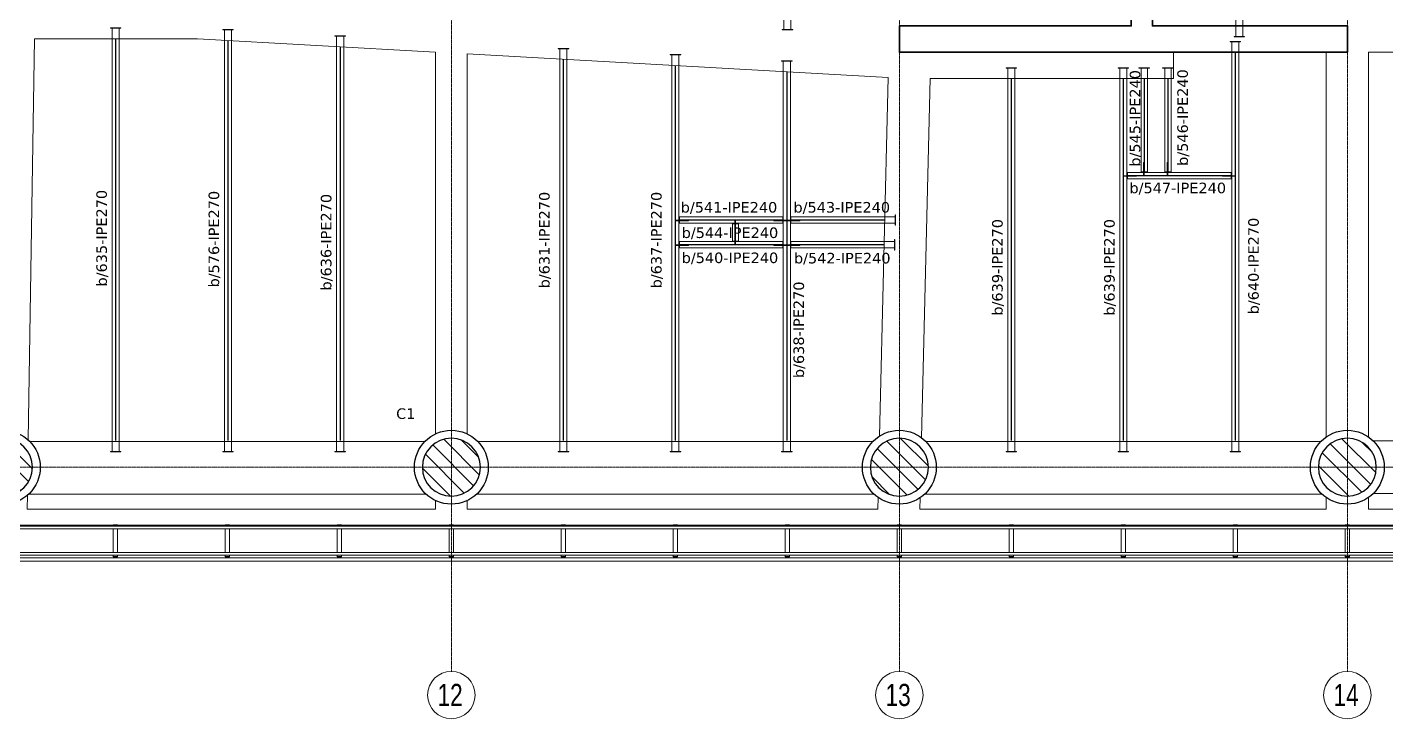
# Model space of a CAD drawing. Header units: millimetres. Extents: x -3255 to 77194, y -21218 to 30112.
# Drawn here: x 38480 to 64259, y -4771 to 8346 of the extents above; entities that cross this region are included whole.
import ezdxf

# ---------------------------------------------------------------- set-up
doc = ezdxf.new("R2010")
doc.units = ezdxf.units.MM
doc.header["$LTSCALE"] = 0.9
doc.linetypes.add('Grid Line', pattern=[3.33375, 1.905, -0.47625, 0.47625, -0.47625])
for name, color, linetype, lineweight in [('0-3', 50, 'Continuous', 5), ('A_ALMA', 255, 'Continuous', 5), ('E_COLUMNAS', 1, 'Continuous', 18), ('E_COLUMNAS-2', 1, 'Continuous', 25), ('E_COLUMNAS-3', 1, 'Continuous', 35), ('E_EJES', 8, 'Continuous', 9), ('E_EJES-1', 8, 'Grid Line', 9), ('E_MUROS-1', 2, 'Continuous', 35), ('E_TEXTO', 3, 'Continuous', 5), ('E_VIGAS', 5, 'Continuous', 15), ('E_VIGAS-1', 5, 'Continuous', 5), ('E_VIGAS-2', 10, 'Continuous', 5), ('P-PLATINA', 6, 'Continuous', 13), ('VIGAS_HCB', 253, 'Continuous', 15)]:
    doc.layers.add(name, color=color, linetype=linetype, lineweight=lineweight)
doc.styles.add('Swis721 LtCn BT_1', font='swisscl.ttf', dxfattribs={"height": 0.42})
doc.styles.add('VERDANA', font='verdana.ttf')

# ---------------------------------------------------------------- blocks, each defined once
blk = doc.blocks.new('EST_SFM_VIGA-METALICA-SECCION-C - EST_SFM_VIGA-METALICA-UPN100-1527742-_38_00m_N_E_-NIVEL-10 DOC')
at = {"layer": 'E_VIGAS-2'}
for p, q in [((34.044, 0.018), (-34.827, 0.018)), ((-34.827, -0.032), (34.044, -0.032))]:
    blk.add_line(p, q, dxfattribs=at)
blk = doc.blocks.new('EST_SFM_VIGA-METALICA-SECCION-C - EST_SFM_VIGA-METALICA-UPN100-1527772-_38_00m_N_E_-NIVEL-10 DOC')
at = {"layer": 'E_VIGAS-2'}
for p, q in [((34.942, 0.032), (-34.929, 0.032)), ((-34.929, -0.018), (34.942, -0.018))]:
    blk.add_line(p, q, dxfattribs=at)
blk = doc.blocks.new('EST_SFM_VIGA-METALICA-SECCION-C - EST_SFM_VIGA-METALICA-UPN160-1579051-_38_00m_N_E_-NIVEL-10 DOC')
at = {"layer": 'E_VIGAS-1'}
for p, q in [((30.107, 0.047), (-30.264, 0.047)), ((-30.269, -0.018), (30.113, -0.018))]:
    blk.add_line(p, q, dxfattribs=at)
blk = doc.blocks.new('DCTIB_CNI_EST_MOD-1A-FAC_0001_rvt-2-_38_00m_N_E_-NIVEL-10 DOC')
at = {"layer": 'E_VIGAS-1'}
for p, q in [((-38.078, 139.567), (-37.996, 139.567)), ((-38.078, 139.545), (-38.078, 139.567)), ((-38.078, 139.045), (-38.078, 139.495)), ((-37.996, 139.545), (-37.996, 139.567)), ((-37.996, 139.045), (-37.996, 139.495)), ((-35.953, 139.567), (-35.871, 139.567)), ((-35.953, 139.567), (-35.953, 139.545)), ((-35.953, 139.495), (-35.953, 139.045)), ((-35.871, 139.567), (-35.871, 139.545)), ((-35.871, 139.495), (-35.871, 139.045)), ((-33.828, 139.567), (-33.746, 139.567)), ((-33.828, 139.567), (-33.828, 139.545)), ((-33.828, 139.495), (-33.828, 139.045)), ((-33.746, 139.567), (-33.746, 139.545)), ((-33.746, 139.495), (-33.746, 139.045)), ((-31.703, 139.567), (-31.621, 139.567)), ((-31.703, 139.567), (-31.703, 139.545)), ((-31.703, 139.495), (-31.703, 139.045)), ((-31.621, 139.567), (-31.621, 139.545)), ((-31.621, 139.495), (-31.621, 139.045)), ((-29.578, 139.567), (-29.496, 139.567)), ((-29.578, 139.545), (-29.578, 139.567)), ((-29.578, 139.045), (-29.578, 139.495)), ((-29.496, 139.545), (-29.496, 139.567)), ((-29.496, 139.045), (-29.496, 139.495)), ((-27.454, 139.567), (-27.372, 139.567)), ((-27.454, 139.567), (-27.454, 139.545)), ((-27.454, 139.495), (-27.454, 139.045)), ((-27.372, 139.567), (-27.372, 139.545)), ((-27.372, 139.495), (-27.372, 139.045)), ((-25.328, 139.567), (-25.246, 139.567)), ((-25.328, 139.567), (-25.328, 139.545)), ((-25.328, 139.495), (-25.328, 139.045)), ((-25.246, 139.567), (-25.246, 139.545)), ((-25.246, 139.495), (-25.246, 139.045)), ((-23.203, 139.567), (-23.121, 139.567)), ((-23.203, 139.567), (-23.203, 139.545)), ((-23.203, 139.495), (-23.203, 139.045)), ((-23.121, 139.567), (-23.121, 139.545)), ((-23.121, 139.495), (-23.121, 139.045)), ((-21.078, 139.567), (-20.996, 139.567)), ((-21.078, 139.545), (-21.078, 139.567)), ((-21.078, 139.045), (-21.078, 139.495)), ((-20.996, 139.545), (-20.996, 139.567)), ((-20.996, 139.045), (-20.996, 139.495)), ((-18.953, 139.567), (-18.871, 139.567)), ((-18.953, 139.567), (-18.953, 139.545)), ((-18.953, 139.495), (-18.953, 139.045)), ((-18.871, 139.567), (-18.871, 139.545)), ((-18.871, 139.495), (-18.871, 139.045)), ((-16.828, 139.567), (-16.746, 139.567)), ((-16.828, 139.567), (-16.828, 139.545)), ((-16.828, 139.495), (-16.828, 139.045)), ((-16.746, 139.567), (-16.746, 139.545)), ((-16.746, 139.495), (-16.746, 139.045)), ((-14.703, 139.567), (-14.621, 139.567)), ((-14.703, 139.567), (-14.703, 139.545)), ((-14.703, 139.495), (-14.703, 139.045)), ((-14.621, 139.567), (-14.621, 139.545)), ((-14.621, 139.495), (-14.621, 139.045)), ((-38.078, 138.967), (-38.078, 138.995)), ((-38.078, 138.966), (-38.078, 138.967)), ((-38.078, 138.967), (-37.996, 138.967)), ((-38.05, 138.966), (-38.078, 138.966)), ((-38.04, 138.961), (-38.04, 138.966)), ((-38.04, 138.947), (-38.04, 138.961)), ((-38.035, 138.966), (-38.035, 138.961)), ((-38.035, 138.961), (-38.035, 138.947)), ((-37.996, 138.966), (-38.024, 138.966)), ((-37.996, 138.967), (-37.996, 138.995)), ((-37.996, 138.967), (-37.996, 138.966)), ((-35.953, 138.995), (-35.953, 138.967)), ((-35.953, 138.967), (-35.871, 138.967)), ((-35.953, 138.966), (-35.953, 138.967)), ((-35.925, 138.966), (-35.953, 138.966)), ((-35.915, 138.961), (-35.915, 138.966)), ((-35.915, 138.947), (-35.915, 138.961)), ((-35.91, 138.966), (-35.91, 138.961)), ((-35.91, 138.961), (-35.91, 138.947)), ((-35.871, 138.966), (-35.899, 138.966)), ((-35.871, 138.995), (-35.871, 138.967)), ((-35.871, 138.967), (-35.871, 138.966)), ((-33.828, 138.995), (-33.828, 138.967)), ((-33.828, 138.967), (-33.746, 138.967)), ((-33.828, 138.966), (-33.828, 138.967)), ((-33.8, 138.966), (-33.828, 138.966)), ((-33.79, 138.961), (-33.79, 138.966)), ((-33.79, 138.947), (-33.79, 138.961)), ((-33.785, 138.966), (-33.785, 138.961)), ((-33.785, 138.961), (-33.785, 138.947)), ((-33.746, 138.966), (-33.774, 138.966)), ((-33.746, 138.995), (-33.746, 138.967)), ((-33.746, 138.967), (-33.746, 138.966)), ((-31.703, 138.995), (-31.703, 138.967)), ((-31.703, 138.967), (-31.621, 138.967)), ((-31.703, 138.966), (-31.703, 138.967)), ((-31.675, 138.966), (-31.703, 138.966)), ((-31.664, 138.961), (-31.664, 138.966)), ((-31.664, 138.947), (-31.664, 138.961)), ((-31.659, 138.966), (-31.659, 138.961)), ((-31.659, 138.961), (-31.659, 138.947)), ((-31.621, 138.966), (-31.649, 138.966)), ((-31.621, 138.995), (-31.621, 138.967)), ((-31.621, 138.967), (-31.621, 138.966)), ((-29.578, 138.967), (-29.578, 138.995)), ((-29.578, 138.966), (-29.578, 138.967)), ((-29.578, 138.967), (-29.496, 138.967)), ((-29.55, 138.966), (-29.578, 138.966)), ((-29.54, 138.961), (-29.54, 138.966)), ((-29.54, 138.947), (-29.54, 138.961)), ((-29.535, 138.966), (-29.535, 138.961)), ((-29.535, 138.961), (-29.535, 138.947)), ((-29.496, 138.966), (-29.524, 138.966)), ((-29.496, 138.967), (-29.496, 138.995)), ((-29.496, 138.967), (-29.496, 138.966)), ((-27.454, 138.995), (-27.454, 138.967)), ((-27.454, 138.967), (-27.372, 138.967)), ((-27.454, 138.966), (-27.454, 138.967)), ((-27.426, 138.966), (-27.454, 138.966)), ((-27.415, 138.961), (-27.415, 138.966)), ((-27.415, 138.947), (-27.415, 138.961)), ((-27.41, 138.966), (-27.41, 138.961)), ((-27.41, 138.961), (-27.41, 138.947)), ((-27.372, 138.966), (-27.399, 138.966)), ((-27.372, 138.995), (-27.372, 138.967)), ((-27.372, 138.967), (-27.372, 138.966)), ((-25.328, 138.995), (-25.328, 138.967)), ((-25.328, 138.967), (-25.246, 138.967)), ((-25.328, 138.966), (-25.328, 138.967)), ((-25.3, 138.966), (-25.328, 138.966)), ((-25.29, 138.961), (-25.29, 138.966)), ((-25.29, 138.947), (-25.29, 138.961)), ((-25.285, 138.966), (-25.285, 138.961)), ((-25.285, 138.961), (-25.285, 138.947)), ((-25.246, 138.966), (-25.274, 138.966)), ((-25.246, 138.995), (-25.246, 138.967)), ((-25.246, 138.967), (-25.246, 138.966)), ((-23.203, 138.995), (-23.203, 138.967)), ((-23.203, 138.967), (-23.121, 138.967)), ((-23.203, 138.966), (-23.203, 138.967)), ((-23.175, 138.966), (-23.203, 138.966)), ((-23.164, 138.961), (-23.164, 138.966)), ((-23.164, 138.947), (-23.164, 138.961)), ((-23.159, 138.966), (-23.159, 138.961)), ((-23.159, 138.961), (-23.159, 138.947)), ((-23.121, 138.966), (-23.149, 138.966)), ((-23.121, 138.995), (-23.121, 138.967)), ((-23.121, 138.967), (-23.121, 138.966)), ((-21.078, 138.967), (-21.078, 138.995)), ((-21.078, 138.966), (-21.078, 138.967)), ((-21.078, 138.967), (-20.996, 138.967)), ((-21.05, 138.966), (-21.078, 138.966)), ((-21.04, 138.961), (-21.04, 138.966)), ((-21.04, 138.947), (-21.04, 138.961)), ((-21.035, 138.966), (-21.035, 138.961)), ((-21.035, 138.961), (-21.035, 138.947)), ((-20.996, 138.966), (-21.024, 138.966)), ((-20.996, 138.967), (-20.996, 138.995)), ((-20.996, 138.967), (-20.996, 138.966)), ((-18.953, 138.995), (-18.953, 138.967)), ((-18.953, 138.967), (-18.871, 138.967)), ((-18.953, 138.966), (-18.953, 138.967)), ((-18.925, 138.966), (-18.953, 138.966)), ((-18.915, 138.961), (-18.915, 138.966)), ((-18.915, 138.947), (-18.915, 138.961)), ((-18.91, 138.966), (-18.91, 138.961)), ((-18.91, 138.961), (-18.91, 138.947)), ((-18.871, 138.966), (-18.899, 138.966)), ((-18.871, 138.995), (-18.871, 138.967)), ((-18.871, 138.967), (-18.871, 138.966)), ((-16.828, 138.995), (-16.828, 138.967)), ((-16.828, 138.967), (-16.746, 138.967)), ((-16.828, 138.966), (-16.828, 138.967)), ((-16.8, 138.966), (-16.828, 138.966)), ((-16.79, 138.961), (-16.79, 138.966)), ((-16.79, 138.947), (-16.79, 138.961)), ((-16.785, 138.966), (-16.785, 138.961)), ((-16.785, 138.961), (-16.785, 138.947)), ((-16.746, 138.966), (-16.774, 138.966)), ((-16.746, 138.995), (-16.746, 138.967)), ((-16.746, 138.967), (-16.746, 138.966)), ((-14.703, 138.995), (-14.703, 138.967)), ((-14.621, 138.967), (-14.703, 138.967)), ((-14.703, 138.967), (-14.621, 138.967)), ((-14.703, 138.966), (-14.703, 138.967)), ((-14.675, 138.966), (-14.703, 138.966)), ((-14.665, 138.961), (-14.665, 138.966)), ((-14.665, 138.947), (-14.665, 138.961)), ((-14.66, 138.966), (-14.66, 138.961)), ((-14.66, 138.961), (-14.66, 138.947)), ((-14.621, 138.966), (-14.649, 138.966)), ((-14.621, 138.995), (-14.621, 138.967)), ((-14.621, 138.967), (-14.621, 138.966))]:
    blk.add_line(p, q, dxfattribs=at)
for points, knots in [([(-38.05, 138.966), (-38.049, 138.966), (-38.048, 138.966), (-38.045, 138.966), (-38.043, 138.965), (-38.041, 138.964), (-38.04, 138.963), (-38.04, 138.962), (-38.04, 138.961)], [0, 0, 0, 0, 0.142857, 0.285714, 0.428571, 0.571429, 0.785714, 1, 1, 1, 1]), ([(-38.04, 138.961), (-38.04, 138.962), (-38.04, 138.963), (-38.042, 138.965), (-38.043, 138.965), (-38.045, 138.966), (-38.046, 138.966), (-38.047, 138.966), (-38.049, 138.966), (-38.05, 138.966)], [0, 0, 0, 0, 0.285714, 0.428571, 0.571429, 0.678571, 0.732143, 0.785714, 1, 1, 1, 1]), ([(-38.024, 138.966), (-38.025, 138.966), (-38.026, 138.966), (-38.029, 138.966), (-38.031, 138.965), (-38.033, 138.964), (-38.034, 138.963), (-38.035, 138.962), (-38.035, 138.961)], [0, 0, 0, 0, 0.142857, 0.285714, 0.428571, 0.571429, 0.785714, 1, 1, 1, 1]), ([(-38.035, 138.961), (-38.035, 138.962), (-38.034, 138.963), (-38.033, 138.965), (-38.031, 138.965), (-38.03, 138.966), (-38.029, 138.966), (-38.027, 138.966), (-38.025, 138.966), (-38.024, 138.966)], [0, 0, 0, 0, 0.285714, 0.428571, 0.571429, 0.678571, 0.732143, 0.785714, 1, 1, 1, 1]), ([(-35.915, 138.961), (-35.915, 138.962), (-35.915, 138.963), (-35.917, 138.965), (-35.918, 138.965), (-35.92, 138.966), (-35.921, 138.966), (-35.922, 138.966), (-35.924, 138.966), (-35.925, 138.966)], [0, 0, 0, 0, 0.285714, 0.428571, 0.571429, 0.678571, 0.732143, 0.785714, 1, 1, 1, 1]), ([(-35.925, 138.966), (-35.924, 138.966), (-35.923, 138.966), (-35.92, 138.966), (-35.918, 138.965), (-35.916, 138.964), (-35.915, 138.963), (-35.915, 138.962), (-35.915, 138.961)], [0, 0, 0, 0, 0.142857, 0.285714, 0.428571, 0.571429, 0.785714, 1, 1, 1, 1]), ([(-35.91, 138.961), (-35.91, 138.962), (-35.909, 138.963), (-35.908, 138.965), (-35.906, 138.965), (-35.905, 138.966), (-35.904, 138.966), (-35.902, 138.966), (-35.9, 138.966), (-35.899, 138.966)], [0, 0, 0, 0, 0.285714, 0.428571, 0.571429, 0.678571, 0.732143, 0.785714, 1, 1, 1, 1]), ([(-35.899, 138.966), (-35.9, 138.966), (-35.901, 138.966), (-35.904, 138.966), (-35.906, 138.965), (-35.908, 138.964), (-35.909, 138.963), (-35.91, 138.962), (-35.91, 138.961)], [0, 0, 0, 0, 0.142857, 0.285714, 0.428571, 0.571429, 0.785714, 1, 1, 1, 1]), ([(-33.79, 138.961), (-33.79, 138.962), (-33.79, 138.963), (-33.792, 138.965), (-33.793, 138.965), (-33.795, 138.966), (-33.796, 138.966), (-33.797, 138.966), (-33.799, 138.966), (-33.8, 138.966)], [0, 0, 0, 0, 0.285714, 0.428571, 0.571429, 0.678571, 0.732143, 0.785714, 1, 1, 1, 1]), ([(-33.8, 138.966), (-33.799, 138.966), (-33.798, 138.966), (-33.795, 138.966), (-33.793, 138.965), (-33.791, 138.964), (-33.79, 138.963), (-33.79, 138.962), (-33.79, 138.961)], [0, 0, 0, 0, 0.142857, 0.285714, 0.428571, 0.571429, 0.785714, 1, 1, 1, 1]), ([(-33.785, 138.961), (-33.785, 138.962), (-33.784, 138.963), (-33.783, 138.965), (-33.781, 138.965), (-33.78, 138.966), (-33.779, 138.966), (-33.777, 138.966), (-33.775, 138.966), (-33.774, 138.966)], [0, 0, 0, 0, 0.285714, 0.428571, 0.571429, 0.678571, 0.732143, 0.785714, 1, 1, 1, 1]), ([(-33.774, 138.966), (-33.775, 138.966), (-33.776, 138.966), (-33.779, 138.966), (-33.781, 138.965), (-33.783, 138.964), (-33.784, 138.963), (-33.785, 138.962), (-33.785, 138.961)], [0, 0, 0, 0, 0.142857, 0.285714, 0.428571, 0.571429, 0.785714, 1, 1, 1, 1]), ([(-31.664, 138.961), (-31.664, 138.962), (-31.665, 138.963), (-31.666, 138.965), (-31.668, 138.965), (-31.669, 138.966), (-31.67, 138.966), (-31.672, 138.966), (-31.674, 138.966), (-31.675, 138.966)], [0, 0, 0, 0, 0.285714, 0.428571, 0.571429, 0.678571, 0.732143, 0.785714, 1, 1, 1, 1]), ([(-31.675, 138.966), (-31.674, 138.966), (-31.673, 138.966), (-31.67, 138.966), (-31.668, 138.965), (-31.666, 138.964), (-31.665, 138.963), (-31.664, 138.962), (-31.664, 138.961)], [0, 0, 0, 0, 0.142857, 0.285714, 0.428571, 0.571429, 0.785714, 1, 1, 1, 1]), ([(-31.659, 138.961), (-31.659, 138.962), (-31.659, 138.963), (-31.657, 138.965), (-31.656, 138.965), (-31.654, 138.966), (-31.653, 138.966), (-31.652, 138.966), (-31.65, 138.966), (-31.649, 138.966)], [0, 0, 0, 0, 0.285714, 0.428571, 0.571429, 0.678571, 0.732143, 0.785714, 1, 1, 1, 1]), ([(-31.649, 138.966), (-31.65, 138.966), (-31.651, 138.966), (-31.654, 138.966), (-31.656, 138.965), (-31.658, 138.964), (-31.659, 138.963), (-31.659, 138.962), (-31.659, 138.961)], [0, 0, 0, 0, 0.142857, 0.285714, 0.428571, 0.571429, 0.785714, 1, 1, 1, 1]), ([(-29.55, 138.966), (-29.549, 138.966), (-29.548, 138.966), (-29.545, 138.966), (-29.543, 138.965), (-29.541, 138.964), (-29.54, 138.963), (-29.54, 138.962), (-29.54, 138.961)], [0, 0, 0, 0, 0.142857, 0.285714, 0.428571, 0.571429, 0.785714, 1, 1, 1, 1]), ([(-29.54, 138.961), (-29.54, 138.962), (-29.54, 138.963), (-29.542, 138.965), (-29.543, 138.965), (-29.545, 138.966), (-29.546, 138.966), (-29.547, 138.966), (-29.549, 138.966), (-29.55, 138.966)], [0, 0, 0, 0, 0.285714, 0.428571, 0.571429, 0.678571, 0.732143, 0.785714, 1, 1, 1, 1]), ([(-29.524, 138.966), (-29.525, 138.966), (-29.526, 138.966), (-29.529, 138.966), (-29.531, 138.965), (-29.533, 138.964), (-29.534, 138.963), (-29.535, 138.962), (-29.535, 138.961)], [0, 0, 0, 0, 0.142857, 0.285714, 0.428571, 0.571429, 0.785714, 1, 1, 1, 1]), ([(-29.535, 138.961), (-29.535, 138.962), (-29.534, 138.963), (-29.533, 138.965), (-29.531, 138.965), (-29.53, 138.966), (-29.529, 138.966), (-29.527, 138.966), (-29.525, 138.966), (-29.524, 138.966)], [0, 0, 0, 0, 0.285714, 0.428571, 0.571429, 0.678571, 0.732143, 0.785714, 1, 1, 1, 1]), ([(-27.415, 138.961), (-27.415, 138.962), (-27.415, 138.963), (-27.417, 138.965), (-27.419, 138.965), (-27.42, 138.966), (-27.421, 138.966), (-27.423, 138.966), (-27.424, 138.966), (-27.426, 138.966)], [0, 0, 0, 0, 0.285714, 0.428571, 0.571429, 0.678571, 0.732143, 0.785714, 1, 1, 1, 1]), ([(-27.426, 138.966), (-27.425, 138.966), (-27.423, 138.966), (-27.421, 138.966), (-27.419, 138.965), (-27.417, 138.964), (-27.415, 138.963), (-27.415, 138.962), (-27.415, 138.961)], [0, 0, 0, 0, 0.142857, 0.285714, 0.428571, 0.571429, 0.785714, 1, 1, 1, 1]), ([(-27.41, 138.961), (-27.41, 138.962), (-27.41, 138.963), (-27.408, 138.965), (-27.407, 138.965), (-27.405, 138.966), (-27.404, 138.966), (-27.402, 138.966), (-27.401, 138.966), (-27.399, 138.966)], [0, 0, 0, 0, 0.285714, 0.428571, 0.571429, 0.678571, 0.732143, 0.785714, 1, 1, 1, 1]), ([(-27.399, 138.966), (-27.4, 138.966), (-27.402, 138.966), (-27.404, 138.966), (-27.406, 138.965), (-27.408, 138.964), (-27.41, 138.963), (-27.41, 138.962), (-27.41, 138.961)], [0, 0, 0, 0, 0.142857, 0.285714, 0.428571, 0.571429, 0.785714, 1, 1, 1, 1]), ([(-25.29, 138.961), (-25.29, 138.962), (-25.29, 138.963), (-25.292, 138.965), (-25.293, 138.965), (-25.295, 138.966), (-25.296, 138.966), (-25.297, 138.966), (-25.299, 138.966), (-25.3, 138.966)], [0, 0, 0, 0, 0.285714, 0.428571, 0.571429, 0.678571, 0.732143, 0.785714, 1, 1, 1, 1]), ([(-25.3, 138.966), (-25.299, 138.966), (-25.298, 138.966), (-25.295, 138.966), (-25.293, 138.965), (-25.291, 138.964), (-25.29, 138.963), (-25.29, 138.962), (-25.29, 138.961)], [0, 0, 0, 0, 0.142857, 0.285714, 0.428571, 0.571429, 0.785714, 1, 1, 1, 1]), ([(-25.285, 138.961), (-25.285, 138.962), (-25.284, 138.963), (-25.283, 138.965), (-25.281, 138.965), (-25.28, 138.966), (-25.279, 138.966), (-25.277, 138.966), (-25.275, 138.966), (-25.274, 138.966)], [0, 0, 0, 0, 0.285714, 0.428571, 0.571429, 0.678571, 0.732143, 0.785714, 1, 1, 1, 1]), ([(-25.274, 138.966), (-25.275, 138.966), (-25.276, 138.966), (-25.279, 138.966), (-25.281, 138.965), (-25.283, 138.964), (-25.284, 138.963), (-25.285, 138.962), (-25.285, 138.961)], [0, 0, 0, 0, 0.142857, 0.285714, 0.428571, 0.571429, 0.785714, 1, 1, 1, 1]), ([(-23.164, 138.961), (-23.164, 138.962), (-23.165, 138.963), (-23.166, 138.965), (-23.168, 138.965), (-23.169, 138.966), (-23.17, 138.966), (-23.172, 138.966), (-23.174, 138.966), (-23.175, 138.966)], [0, 0, 0, 0, 0.285714, 0.428571, 0.571429, 0.678571, 0.732143, 0.785714, 1, 1, 1, 1]), ([(-23.175, 138.966), (-23.174, 138.966), (-23.173, 138.966), (-23.17, 138.966), (-23.168, 138.965), (-23.166, 138.964), (-23.165, 138.963), (-23.164, 138.962), (-23.164, 138.961)], [0, 0, 0, 0, 0.142857, 0.285714, 0.428571, 0.571429, 0.785714, 1, 1, 1, 1]), ([(-23.159, 138.961), (-23.159, 138.962), (-23.159, 138.963), (-23.157, 138.965), (-23.156, 138.965), (-23.154, 138.966), (-23.153, 138.966), (-23.152, 138.966), (-23.15, 138.966), (-23.149, 138.966)], [0, 0, 0, 0, 0.285714, 0.428571, 0.571429, 0.678571, 0.732143, 0.785714, 1, 1, 1, 1]), ([(-23.149, 138.966), (-23.15, 138.966), (-23.151, 138.966), (-23.154, 138.966), (-23.156, 138.965), (-23.158, 138.964), (-23.159, 138.963), (-23.159, 138.962), (-23.159, 138.961)], [0, 0, 0, 0, 0.142857, 0.285714, 0.428571, 0.571429, 0.785714, 1, 1, 1, 1]), ([(-21.05, 138.966), (-21.049, 138.966), (-21.048, 138.966), (-21.045, 138.966), (-21.043, 138.965), (-21.041, 138.964), (-21.04, 138.963), (-21.04, 138.962), (-21.04, 138.961)], [0, 0, 0, 0, 0.142857, 0.285714, 0.428571, 0.571429, 0.785714, 1, 1, 1, 1]), ([(-21.04, 138.961), (-21.04, 138.962), (-21.04, 138.963), (-21.042, 138.965), (-21.043, 138.965), (-21.045, 138.966), (-21.046, 138.966), (-21.047, 138.966), (-21.049, 138.966), (-21.05, 138.966)], [0, 0, 0, 0, 0.285714, 0.428571, 0.571429, 0.678571, 0.732143, 0.785714, 1, 1, 1, 1]), ([(-21.024, 138.966), (-21.025, 138.966), (-21.026, 138.966), (-21.029, 138.966), (-21.031, 138.965), (-21.033, 138.964), (-21.034, 138.963), (-21.035, 138.962), (-21.035, 138.961)], [0, 0, 0, 0, 0.142857, 0.285714, 0.428571, 0.571429, 0.785714, 1, 1, 1, 1]), ([(-21.035, 138.961), (-21.035, 138.962), (-21.034, 138.963), (-21.033, 138.965), (-21.031, 138.965), (-21.03, 138.966), (-21.029, 138.966), (-21.027, 138.966), (-21.025, 138.966), (-21.024, 138.966)], [0, 0, 0, 0, 0.285714, 0.428571, 0.571429, 0.678571, 0.732143, 0.785714, 1, 1, 1, 1]), ([(-18.915, 138.961), (-18.915, 138.962), (-18.915, 138.963), (-18.917, 138.965), (-18.918, 138.965), (-18.92, 138.966), (-18.921, 138.966), (-18.922, 138.966), (-18.924, 138.966), (-18.925, 138.966)], [0, 0, 0, 0, 0.285714, 0.428571, 0.571429, 0.678571, 0.732143, 0.785714, 1, 1, 1, 1]), ([(-18.925, 138.966), (-18.924, 138.966), (-18.923, 138.966), (-18.92, 138.966), (-18.918, 138.965), (-18.916, 138.964), (-18.915, 138.963), (-18.915, 138.962), (-18.915, 138.961)], [0, 0, 0, 0, 0.142857, 0.285714, 0.428571, 0.571429, 0.785714, 1, 1, 1, 1]), ([(-18.91, 138.961), (-18.91, 138.962), (-18.909, 138.963), (-18.908, 138.965), (-18.906, 138.965), (-18.905, 138.966), (-18.904, 138.966), (-18.902, 138.966), (-18.9, 138.966), (-18.899, 138.966)], [0, 0, 0, 0, 0.285714, 0.428571, 0.571429, 0.678571, 0.732143, 0.785714, 1, 1, 1, 1]), ([(-18.899, 138.966), (-18.9, 138.966), (-18.901, 138.966), (-18.904, 138.966), (-18.906, 138.965), (-18.908, 138.964), (-18.909, 138.963), (-18.91, 138.962), (-18.91, 138.961)], [0, 0, 0, 0, 0.142857, 0.285714, 0.428571, 0.571429, 0.785714, 1, 1, 1, 1]), ([(-16.79, 138.961), (-16.79, 138.962), (-16.79, 138.963), (-16.792, 138.965), (-16.793, 138.965), (-16.795, 138.966), (-16.796, 138.966), (-16.797, 138.966), (-16.799, 138.966), (-16.8, 138.966)], [0, 0, 0, 0, 0.285714, 0.428571, 0.571429, 0.678571, 0.732143, 0.785714, 1, 1, 1, 1]), ([(-16.8, 138.966), (-16.799, 138.966), (-16.798, 138.966), (-16.795, 138.966), (-16.793, 138.965), (-16.791, 138.964), (-16.79, 138.963), (-16.79, 138.962), (-16.79, 138.961)], [0, 0, 0, 0, 0.142857, 0.285714, 0.428571, 0.571429, 0.785714, 1, 1, 1, 1]), ([(-16.785, 138.961), (-16.785, 138.962), (-16.784, 138.963), (-16.783, 138.965), (-16.781, 138.965), (-16.78, 138.966), (-16.779, 138.966), (-16.777, 138.966), (-16.775, 138.966), (-16.774, 138.966)], [0, 0, 0, 0, 0.285714, 0.428571, 0.571429, 0.678571, 0.732143, 0.785714, 1, 1, 1, 1]), ([(-16.774, 138.966), (-16.775, 138.966), (-16.776, 138.966), (-16.779, 138.966), (-16.781, 138.965), (-16.783, 138.964), (-16.784, 138.963), (-16.785, 138.962), (-16.785, 138.961)], [0, 0, 0, 0, 0.142857, 0.285714, 0.428571, 0.571429, 0.785714, 1, 1, 1, 1]), ([(-14.665, 138.961), (-14.665, 138.962), (-14.665, 138.963), (-14.667, 138.965), (-14.668, 138.965), (-14.67, 138.966), (-14.671, 138.966), (-14.672, 138.966), (-14.674, 138.966), (-14.675, 138.966)], [0, 0, 0, 0, 0.285714, 0.428571, 0.571429, 0.678571, 0.732143, 0.785714, 1, 1, 1, 1]), ([(-14.675, 138.966), (-14.674, 138.966), (-14.673, 138.966), (-14.67, 138.966), (-14.668, 138.965), (-14.666, 138.964), (-14.665, 138.963), (-14.665, 138.962), (-14.665, 138.961)], [0, 0, 0, 0, 0.142857, 0.285714, 0.428571, 0.571429, 0.785714, 1, 1, 1, 1]), ([(-14.66, 138.961), (-14.66, 138.962), (-14.659, 138.963), (-14.658, 138.965), (-14.656, 138.965), (-14.655, 138.966), (-14.654, 138.966), (-14.652, 138.966), (-14.65, 138.966), (-14.649, 138.966)], [0, 0, 0, 0, 0.285714, 0.428571, 0.571429, 0.678571, 0.732143, 0.785714, 1, 1, 1, 1]), ([(-14.649, 138.966), (-14.65, 138.966), (-14.651, 138.966), (-14.654, 138.966), (-14.656, 138.965), (-14.658, 138.964), (-14.659, 138.963), (-14.66, 138.962), (-14.66, 138.961)], [0, 0, 0, 0, 0.142857, 0.285714, 0.428571, 0.571429, 0.785714, 1, 1, 1, 1])]:
    blk.add_open_spline(points, degree=3, knots=knots, dxfattribs=at)
for name, p in [('EST_SFM_VIGA-METALICA-SECCION-C - EST_SFM_VIGA-METALICA-UPN100-1527742-_38_00m_N_E_-NIVEL-10 DOC', (-39.77, 139.527)), ('EST_SFM_VIGA-METALICA-SECCION-C - EST_SFM_VIGA-METALICA-UPN100-1527772-_38_00m_N_E_-NIVEL-10 DOC', (-40.169, 139.013)), ('EST_SFM_VIGA-METALICA-SECCION-C - EST_SFM_VIGA-METALICA-UPN160-1579051-_38_00m_N_E_-NIVEL-10 DOC', (-40.084, 138.9))]:
    blk.add_blockref(name, p, dxfattribs=at)
blk = doc.blocks.new('EST_SCM_COLUMNA-SECCION-CIRCULAR - EST_SCM_COLUMNA-CONCRETO-CIRCULAR_Ø_110cm-V29-_38_00m_N_E_-NIVEL-10 DOC')
at = {"layer": 'E_COLUMNAS'}
h = blk.add_hatch(dxfattribs=at)
h.set_pattern_fill('FP_8', color=256, style=0, pattern_type=2)
h.set_pattern_definition([(135, (40.162, -140.662), (-0.15909903, -0.15909903), [])])
h.paths.add_polyline_path([(-0.041, -0.548), (0.041, -0.548), (0.124, -0.536), (0.201, -0.512), (0.275, -0.476), (0.343, -0.43), (0.41, -0.366), (0.454, -0.31), (0.496, -0.239), (0.528, -0.152), (0.545, -0.072), (0.549, 0.01), (0.542, 0.091), (0.526, 0.162), (0.496, 0.239), (0.454, 0.31), (0.403, 0.374), (0.343, 0.43), (0.275, 0.476), (0.201, 0.512), (0.122, 0.536), (0.041, 0.548), (-0.041, 0.548), (-0.122, 0.536), (-0.201, 0.512), (-0.275, 0.476), (-0.343, 0.43), (-0.403, 0.374), (-0.454, 0.31), (-0.496, 0.239), (-0.526, 0.162), (-0.545, 0.072), (-0.55, 0), (-0.544, -0.082), (-0.526, -0.162), (-0.496, -0.239), (-0.454, -0.31), (-0.403, -0.374), (-0.343, -0.43), (-0.267, -0.48), (-0.192, -0.515), (-0.122, -0.536)])
at = {"layer": 'E_COLUMNAS-2'}
for start, end in [(360, 180), (180, 360)]:
    blk.add_arc((0, 0), 0.55, start, end, dxfattribs=at)
blk = doc.blocks.new('EST_SCM_COLUMNA-SECCION-CIRCULAR - EST_SCM_COLUMNA-CONCRETO-CIRCULAR_Ø_110cm-V30-_38_00m_N_E_-NIVEL-10 DOC')
at = {"layer": 'E_COLUMNAS'}
h = blk.add_hatch(dxfattribs=at)
h.set_pattern_fill('FP_9', color=256, style=0, pattern_type=2)
h.set_pattern_definition([(135, (31.662, -140.662), (-0.15909903, -0.15909903), [])])
h.paths.add_polyline_path([(-0.041, -0.548), (0.041, -0.548), (0.124, -0.536), (0.201, -0.512), (0.275, -0.476), (0.343, -0.43), (0.41, -0.366), (0.454, -0.31), (0.496, -0.239), (0.528, -0.152), (0.545, -0.072), (0.549, 0.01), (0.542, 0.091), (0.526, 0.162), (0.496, 0.239), (0.454, 0.31), (0.403, 0.374), (0.343, 0.43), (0.275, 0.476), (0.201, 0.512), (0.122, 0.536), (0.041, 0.548), (-0.044, 0.548), (-0.132, 0.533), (-0.201, 0.512), (-0.275, 0.476), (-0.343, 0.43), (-0.403, 0.374), (-0.454, 0.31), (-0.496, 0.239), (-0.526, 0.162), (-0.545, 0.072), (-0.55, 0), (-0.544, -0.082), (-0.526, -0.162), (-0.496, -0.239), (-0.454, -0.31), (-0.403, -0.374), (-0.343, -0.43), (-0.267, -0.48), (-0.192, -0.515), (-0.122, -0.536), (-0.042, -0.548)])
at = {"layer": 'E_COLUMNAS-2'}
for start, end in [(360, 180), (180, 360)]:
    blk.add_arc((0, 0), 0.55, start, end, dxfattribs=at)
blk = doc.blocks.new('EST_SCM_COLUMNA-SECCION-CIRCULAR - EST_SCM_COLUMNA-CONCRETO-CIRCULAR_Ø_110cm-V31-_38_00m_N_E_-NIVEL-10 DOC')
at = {"layer": 'E_COLUMNAS'}
h = blk.add_hatch(dxfattribs=at)
h.set_pattern_fill('FP_10', color=256, style=0, pattern_type=2)
h.set_pattern_definition([(135, (23.162, -140.662), (-0.15909903, -0.15909903), [])])
h.paths.add_polyline_path([(0.041, -0.548), (0.124, -0.536), (0.201, -0.512), (0.275, -0.476), (0.343, -0.43), (0.41, -0.366), (0.454, -0.31), (0.496, -0.239), (0.528, -0.152), (0.545, -0.072), (0.549, 0.01), (0.542, 0.091), (0.526, 0.162), (0.494, 0.241), (0.454, 0.31), (0.403, 0.374), (0.343, 0.43), (0.275, 0.476), (0.195, 0.514), (0.112, 0.538), (0.041, 0.548), (-0.041, 0.548), (-0.122, 0.536), (-0.201, 0.512), (-0.275, 0.476), (-0.343, 0.43), (-0.403, 0.374), (-0.454, 0.31), (-0.496, 0.239), (-0.526, 0.162), (-0.545, 0.072), (-0.55, 0), (-0.544, -0.082), (-0.526, -0.162), (-0.496, -0.239), (-0.454, -0.31), (-0.403, -0.374), (-0.343, -0.43), (-0.267, -0.48), (-0.192, -0.515), (-0.122, -0.536), (-0.041, -0.548)])
at = {"layer": 'E_COLUMNAS-2'}
for start, end in [(360, 180), (180, 360)]:
    blk.add_arc((0, 0), 0.55, start, end, dxfattribs=at)
blk = doc.blocks.new('EST_SCM_COLUMNA-SECCION-CIRCULAR - EST_SCM_COLUMNA-CONCRETO-CIRCULAR_Ø_110cm-V32-_38_00m_N_E_-NIVEL-10 DOC')
at = {"layer": 'E_COLUMNAS'}
h = blk.add_hatch(dxfattribs=at)
h.set_pattern_fill('FP_11', color=256, style=0, pattern_type=2)
h.set_pattern_definition([(135, (14.662, -140.662), (-0.15909903, -0.15909903), [])])
h.paths.add_polyline_path([(0.041, -0.548), (0.124, -0.536), (0.201, -0.512), (0.275, -0.476), (0.343, -0.43), (0.41, -0.366), (0.46, -0.3), (0.496, -0.239), (0.528, -0.152), (0.545, -0.072), (0.549, 0.01), (0.542, 0.091), (0.526, 0.162), (0.496, 0.239), (0.454, 0.31), (0.4, 0.377), (0.343, 0.43), (0.275, 0.476), (0.201, 0.512), (0.122, 0.536), (0.041, 0.548), (-0.041, 0.548), (-0.122, 0.536), (-0.201, 0.512), (-0.275, 0.476), (-0.343, 0.43), (-0.403, 0.374), (-0.455, 0.309), (-0.496, 0.239), (-0.526, 0.162), (-0.545, 0.072), (-0.55, 0), (-0.544, -0.082), (-0.526, -0.162), (-0.496, -0.239), (-0.454, -0.31), (-0.4, -0.377), (-0.343, -0.43), (-0.267, -0.48), (-0.192, -0.515), (-0.122, -0.536), (-0.041, -0.548)])
at = {"layer": 'E_COLUMNAS-2'}
for start, end in [(360, 180), (180, 360)]:
    blk.add_arc((0, 0), 0.55, start, end, dxfattribs=at)
blk = doc.blocks.new('Grid - CNI_NOMBRE EJES-372759-_38_00m_N_E_-NIVEL-10 DOC')
at = {"layer": 'E_EJES'}
blk.add_circle((0, 0), 0.003, dxfattribs=at)

msp = doc.modelspace()

# ---------------------------------------------------------------- linework, layer by layer
at = {"layer": 'A_ALMA'}
for p, q in [((40156.4, 510), (40156.4, 8115.1)), ((40163, 510), (40163, 8115.1)), ((42286.4, 510), (42286.4, 8082.9)), ((42293, 510), (42293, 8082.9)), ((44416.4, 510), (44416.4, 7963.9)), ((44423, 510), (44423, 7963.9)), ((61401.4, 510), (61401.4, 7860.2)), ((61408, 510), (61408, 7860.2)), ((48651.4, 510), (48651.4, 7727.3)), ((48658, 510), (48658, 7727.3)), ((50776.4, 510), (50776.4, 7608.6)), ((50783, 510), (50783, 7608.6)), ((52891.6, 510), (52891.6, 7490.4)), ((52898.2, 510), (52898.2, 7490.4)), ((57151.4, 510), (57151.4, 7360.1)), ((57158, 510), (57158, 7360.1)), ((59276.4, 510), (59276.4, 7360.1)), ((59283, 510), (59283, 7360.1)), ((59672, 5600.2), (59672, 7360.1)), ((59678.2, 5600.2), (59678.2, 7360.1)), ((60121.6, 5600.2), (60121.6, 7360.1)), ((60127.8, 5600.2), (60127.8, 7360.1)), ((59357.2, 5533.3), (61327.2, 5533.3)), ((59357.2, 5527.1), (61327.2, 5527.1)), ((50857.2, 4691.8), (52817.4, 4691.8)), ((50857.2, 4685.6), (52817.4, 4685.6)), ((52972.4, 4692.2), (54741.1, 4692.2)), ((52972.4, 4686), (54741.1, 4686)), ((51916.8, 4289.1), (51916.8, 4619.1)), ((51923, 4289.1), (51923, 4619.1)), ((50857.2, 4222.2), (52817.4, 4222.2)), ((50857.2, 4216), (52817.4, 4216)), ((52972.4, 4222.2), (54729.4, 4222.2)), ((52972.4, 4216), (54729.4, 4216))]:
    msp.add_line(p, q, dxfattribs=at)
at = {"layer": 'E_COLUMNAS-2'}
for centre in [(38028.7, 0), (46528.7, 0), (55028.7, 0), (63528.7, 0)]:
    msp.add_circle(centre, 700, dxfattribs=at)
at = {"layer": 'E_EJES-1'}
for p, q in [((46528.7, -3871.2), (46528.7, 29212.2)), ((55028.7, -3871.2), (55028.7, 29212.2)), ((63528.7, -3871.2), (63528.7, 29212.2)), ((0, 0), (76293.9, 0))]:
    msp.add_line(p, q, dxfattribs=at)
at = {"layer": 'E_MUROS-1'}
msp.add_lwpolyline([(63528.9, 17630.2), (63528.9, 17130.2), (59828.9, 17130.2), (59828.9, 8370.2), (63528.9, 8370.2), (63528.9, 7870.2), (55028.9, 7870.2), (55028.9, 8370.2), (59428.9, 8370.2), (59428.9, 17130.2), (55028.9, 17130.2), (55028.9, 17630.2)], close=True, dxfattribs=at)
at = {"layer": 'E_VIGAS', "color": 30, "true_color": 0xf26722}
for p, q in [((63130, 575.4), (63130, 7860.1)), ((46028.8, 490), (38528.6, 490)), ((54528.8, 490), (47028.6, 490)), ((63028.8, 490), (55528.6, 490)), ((38519.6, -510), (46039.8, -510)), ((47019.6, -510), (54539.8, -510)), ((55519.6, -510), (63039.8, -510))]:
    msp.add_line(p, q, dxfattribs=at)
msp.add_lwpolyline([(10129.7, 26595.9), (10129.8, -1095.9), (65929.9, -1095.8), (65929.9, 26595.9)], close=True, dxfattribs=at)
for points in [[(46229.7, 632.5), (46229.7, 7872.8), (41712.4, 8125.2), (38617.4, 8125.2), (38501.9, 516.7)], [(54652.2, 589.5), (54815.7, 7393.1), (46829.7, 7839.3), (46829.7, 632.5)], [(60229.7, 7860.1), (60229.7, 7370.1), (59764.6, 7370.1), (55615.4, 7370.1), (55451.7, 558.5)], [(64019.6, 500), (65729.9, 500), (65729.9, 7870.1), (63930, 7870.1), (63930, 574.3)], [(63930, -574.3), (63930, -795.9), (65729.9, -795.9), (65729.9, -500), (64019.6, -500)], [(38486, -530.8), (38482, -795.9), (46229.7, -795.9), (46229.7, -632.5)], [(46829.7, -632.5), (46829.7, -795.9), (54618.9, -795.9), (54624.3, -570.7)], [(55424.4, -578.1), (55419.2, -795.9), (63130, -795.9), (63130, -574.6)]]:
    msp.add_lwpolyline(points, dxfattribs=at)
at = {"layer": 'P-PLATINA'}
for points in [[(59662, 5776.9), (59672, 5776.9), (59672, 5532.9), (59662, 5532.9)], [(60111.6, 5776.9), (60121.6, 5776.9), (60121.6, 5532.9), (60111.6, 5532.9)], [(59527, 5527.1), (59527, 5517.1), (59283, 5517.1), (59283, 5527.1)], [(61157.4, 5527.1), (61157.4, 5517.1), (61401.4, 5517.1), (61401.4, 5527.1)], [(50783, 4685.6), (50783, 4675.6), (51027, 4675.6), (51027, 4685.6)], [(51916.8, 4467.4), (51916.8, 4687.2), (51906.8, 4687.2), (51906.8, 4467.4)], [(52891.6, 4685.6), (52891.6, 4675.6), (52647.6, 4675.6), (52647.6, 4685.6)], [(53142.2, 4686), (53142.2, 4676), (52898.2, 4676), (52898.2, 4686)], [(51906.8, 4443.2), (51916.8, 4443.2), (51916.8, 4223.4), (51906.8, 4223.4)], [(50782.8, 4216), (50782.8, 4206), (51026.8, 4206), (51026.8, 4216)], [(52891.6, 4216), (52891.6, 4206), (52647.6, 4206), (52647.6, 4216)], [(53142.2, 4216), (53142.2, 4206), (52898.2, 4206), (52898.2, 4216)]]:
    msp.add_lwpolyline(points, close=True, dxfattribs=at)
at = {"layer": 'VIGAS_HCB'}
for points in [[(61412.5, 8170.2), (61547.5, 8170.2), (61547.8, 17330.2), (61412.8, 17330.2)], [(52837.2, 17199.4), (52972.2, 17199.4), (52972.2, 8301.4), (52837.2, 8301.4)], [(40092.2, 300), (40227.2, 300), (40227.2, 8325.1), (40092.2, 8325.1)], [(42222.2, 300), (42357.2, 300), (42357.2, 8292.9), (42222.2, 8292.9)], [(44352.2, 300), (44487.2, 300), (44487.2, 8173.9), (44352.2, 8173.9)], [(61337.2, 8070.2), (61472.2, 8070.2), (61472.2, 300), (61337.2, 300)], [(48587.2, 300), (48722.2, 300), (48722.2, 7937.3), (48587.2, 7937.3)], [(50712.2, 300), (50847.2, 300), (50847.2, 7818.6), (50712.2, 7818.6)], [(52827.4, 300), (52962.4, 300), (52962.4, 7700.4), (52827.4, 7700.4)], [(57087.2, 7570.1), (57222.2, 7570.1), (57222.2, 300), (57087.2, 300)], [(59212.2, 7570.1), (59347.2, 7570.1), (59347.2, 300), (59212.2, 300)], [(59615.1, 5600.2), (59735.1, 5600.2), (59735.1, 7570.1), (59615.1, 7570.1)], [(60064.8, 5600.2), (60184.8, 5600.2), (60184.8, 7570.1), (60064.8, 7570.1)], [(59357.2, 5470.2), (61327.2, 5470.2), (61327.2, 5590.2), (59357.2, 5590.2)], [(50857.2, 4749.1), (52817.4, 4749.1), (52817.4, 4629.1), (50857.2, 4629.1)], [(54950.7, 4629.1), (52972.4, 4629.1), (52972.4, 4749.1), (54950.7, 4749.1)], [(51859.9, 4619.1), (51979.9, 4619.1), (51979.9, 4289.1), (51859.9, 4289.1)], [(50857.2, 4279.1), (52817.4, 4279.1), (52817.4, 4159.1), (50857.2, 4159.1)], [(54939.4, 4159.1), (52972.4, 4159.1), (52972.4, 4279.1), (54939.4, 4279.1)]]:
    msp.add_lwpolyline(points, close=True, dxfattribs=at)
at = {"layer": 'VIGAS_HCB', "color": 8}
for points in [[(40259.7, 8331.1), (40059.7, 8331.1), (40059.7, 8325.1), (40259.7, 8325.1)], [(42389.7, 8298.9), (42189.7, 8298.9), (42189.7, 8292.9), (42389.7, 8292.9)], [(53004.7, 8301.4), (52804.7, 8301.4), (52804.7, 8295.4), (53004.7, 8295.4)], [(44519.7, 8179.9), (44319.7, 8179.9), (44319.7, 8173.9), (44519.7, 8173.9)], [(61504.7, 8076.2), (61304.7, 8076.2), (61304.7, 8070.2), (61504.7, 8070.2)], [(61580, 8170.2), (61380, 8170.2), (61380, 8164.2), (61580, 8164.2)], [(48754.7, 7943.3), (48554.7, 7943.3), (48554.7, 7937.3), (48754.7, 7937.3)], [(50879.7, 7824.6), (50679.7, 7824.6), (50679.7, 7818.6), (50879.7, 7818.6)], [(52994.9, 7706.4), (52794.9, 7706.4), (52794.9, 7700.4), (52994.9, 7700.4)], [(57254.7, 7576.1), (57054.7, 7576.1), (57054.7, 7570.1), (57254.7, 7570.1)], [(59379.7, 7576.1), (59179.7, 7576.1), (59179.7, 7570.1), (59379.7, 7570.1)], [(59775.1, 7576.1), (59575.1, 7576.1), (59575.1, 7570.1), (59775.1, 7570.1)], [(60224.8, 7576.1), (60024.8, 7576.1), (60024.8, 7570.1), (60224.8, 7570.1)], [(54950.7, 4789.1), (54950.7, 4589.1), (54956.7, 4589.1), (54956.7, 4789.1)], [(54939.4, 4319.1), (54939.4, 4119.1), (54945.4, 4119.1), (54945.4, 4319.1)], [(40259.7, 300), (40059.7, 300), (40059.7, 294), (40259.7, 294)], [(42389.7, 300), (42189.7, 300), (42189.7, 294), (42389.7, 294)], [(44519.7, 300), (44319.7, 300), (44319.7, 294), (44519.7, 294)], [(48754.7, 300), (48554.7, 300), (48554.7, 294), (48754.7, 294)], [(50879.7, 300), (50679.7, 300), (50679.7, 294), (50879.7, 294)], [(52994.9, 300), (52794.9, 300), (52794.9, 294), (52994.9, 294)], [(57254.7, 300), (57054.7, 300), (57054.7, 294), (57254.7, 294)], [(59379.7, 300), (59179.7, 300), (59179.7, 294), (59379.7, 294)], [(61504.7, 300), (61304.7, 300), (61304.7, 294), (61504.7, 294)]]:
    msp.add_lwpolyline(points, close=True, dxfattribs=at)

# ---------------------------------------------------------------- block references
at = {"layer": '0-3', "xscale": 1000, "yscale": 1000, "zscale": 1000}
msp.add_blockref('DCTIB_CNI_EST_MOD-1A-FAC_0001_rvt-2-_38_00m_N_E_-NIVEL-10 DOC', (78190.8, -140662.4), dxfattribs=at)
at = {"layer": 'E_COLUMNAS-3', "xscale": 1000, "yscale": 1000, "zscale": 1000}
for name, p in [('EST_SCM_COLUMNA-SECCION-CIRCULAR - EST_SCM_COLUMNA-CONCRETO-CIRCULAR_Ø_110cm-V29-_38_00m_N_E_-NIVEL-10 DOC', (38028.7, 0)), ('EST_SCM_COLUMNA-SECCION-CIRCULAR - EST_SCM_COLUMNA-CONCRETO-CIRCULAR_Ø_110cm-V30-_38_00m_N_E_-NIVEL-10 DOC', (46528.7, 0)), ('EST_SCM_COLUMNA-SECCION-CIRCULAR - EST_SCM_COLUMNA-CONCRETO-CIRCULAR_Ø_110cm-V31-_38_00m_N_E_-NIVEL-10 DOC', (55028.7, 0)), ('EST_SCM_COLUMNA-SECCION-CIRCULAR - EST_SCM_COLUMNA-CONCRETO-CIRCULAR_Ø_110cm-V32-_38_00m_N_E_-NIVEL-10 DOC', (63528.7, 0))]:
    msp.add_blockref(name, p, dxfattribs=at)
at = {"layer": 'E_EJES', "xscale": 149999.9999999999, "yscale": 149999.9999999999, "zscale": 149999.9999999999}
for p in [(46528.7, -4321.2), (55028.7, -4321.2), (63528.7, -4321.2)]:
    msp.add_blockref('Grid - CNI_NOMBRE EJES-372759-_38_00m_N_E_-NIVEL-10 DOC', p, dxfattribs=at)

# ---------------------------------------------------------------- texts
at = {"layer": 'E_EJES', "char_height": 420, "width": 625.316, "attachment_point": 1, "style": 'Swis721 LtCn BT_1'}
for s, insert in [('12', (46265.2, -4108.6)), ('13', (54765.2, -4108.6)), ('14', (63265.2, -4108.6))]:
    msp.add_mtext(s, dxfattribs=dict(at, insert=insert))
at = {"layer": 'E_TEXTO', "char_height": 200, "width": 1206.139, "attachment_point": 1, "rotation": 90, "style": 'VERDANA'}
for s, insert in [('b/545-IPE240', (59400, 5700)), ('b/546-IPE240', (60302.9, 5715.4)), ('b/635-IPE270', (39792.7, 3427.4)), ('b/576-IPE270', (41922.7, 3409.4)), ('b/636-IPE270', (44052.7, 3351.3)), ('b/631-IPE270', (48192.9, 3391.6)), ('b/637-IPE270', (50317.9, 3391.6)), ('b/639-IPE270', (56788.9, 2874.7)), ('b/639-IPE270', (58913.9, 2874.7)), ('b/640-IPE270', (61647.5, 2899.6)), ('b/638-IPE270', (53020, 1690))]:
    msp.add_mtext(s, dxfattribs=dict(at, insert=insert))
at = {"layer": 'E_TEXTO', "char_height": 200, "attachment_point": 1, "style": 'VERDANA'}
for s, insert, width in [('b/547-IPE240', (59394.7, 5396.9), 1206.139), ('b/541-IPE240', (50880, 5030), 1206.139), ('b/543-IPE240', (53020, 5030), 1206.139), ('b/544-IPE240', (50898.4, 4547.6), 1206.139), ('b/540-IPE240', (50898.4, 4072.4), 1206.139), ('b/542-IPE240', (53028.6, 4065.8), 1206.139), ('C1', (45481.3, 1116.6), 459.968)]:
    msp.add_mtext(s, dxfattribs=dict(at, insert=insert, width=width))

doc.saveas('drawing.dxf')
